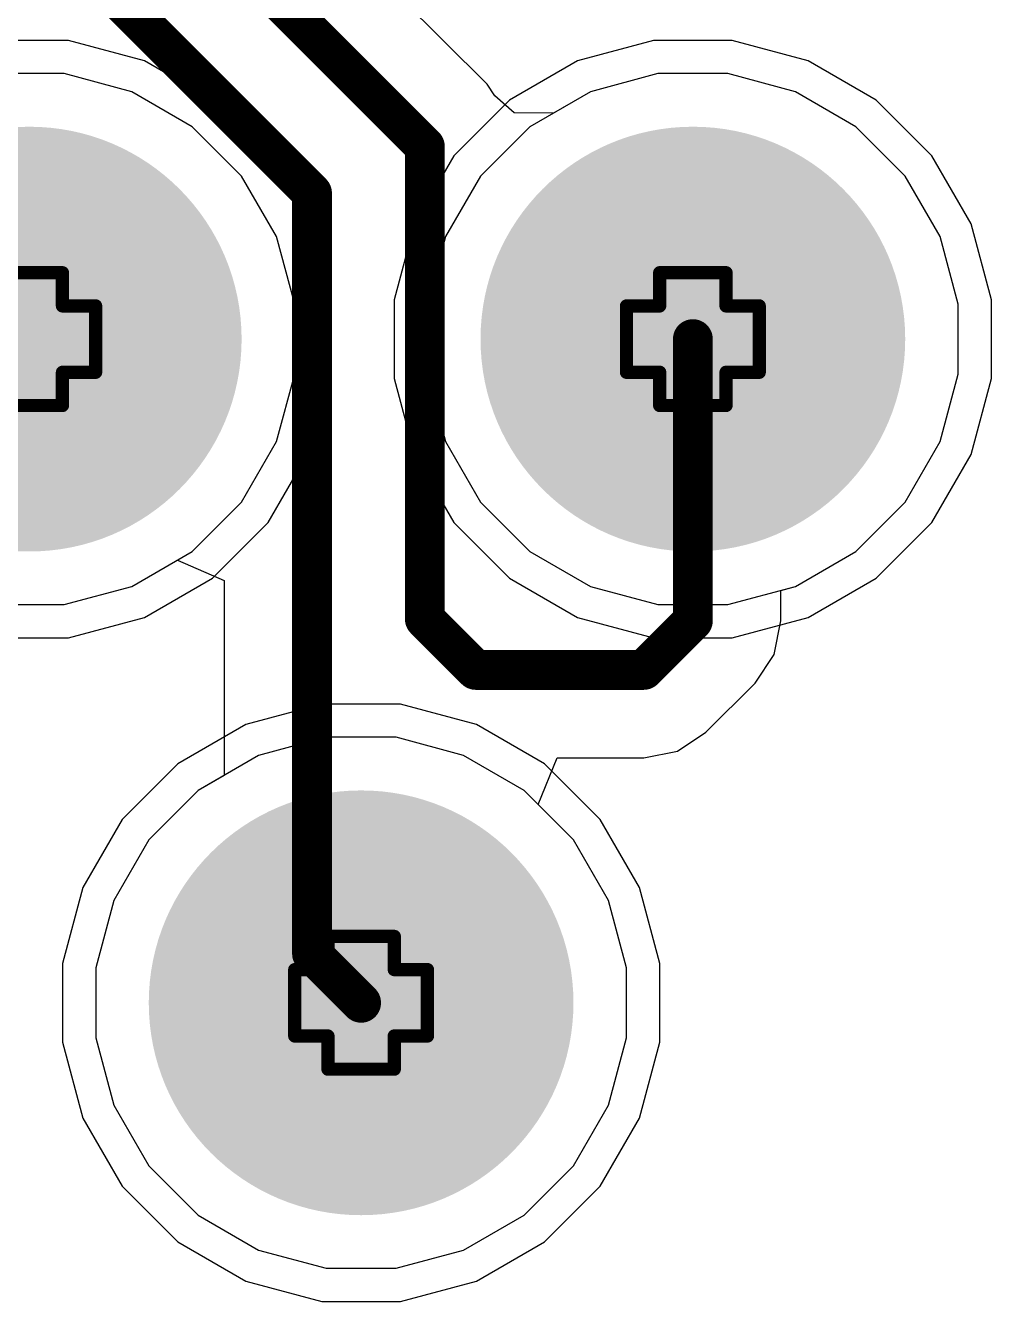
# Model space of a CAD drawing. Header units: inches. Extents: x 0 to 5379, y 0 to 5429.
# Drawn here: x 292.891 to 296.588, y 12.954 to 17.837 of the extents above; entities that cross this region are included whole.
import ezdxf

# ---------------------------------------------------------------- set-up
doc = ezdxf.new("R2010")
doc.units = ezdxf.units.IN
for name, color, linetype in [('Bottom Layer', 5, 'Continuous'), ('Bottom Solder', 6, 'Continuous'), ('Drill Drawing', 1, 'Continuous'), ('GND01', 16, 'Continuous'), ('GND02', 76, 'Continuous'), ('Multi-Layer', 9, 'Continuous'), ('Pad Holes', 156, 'Continuous'), ('PWR', 156, 'Continuous'), ('SIG 01', 90, 'Continuous'), ('Top Layer', 1, 'Continuous'), ('Top Solder', 216, 'Continuous')]:
    doc.layers.add(name, color=color, linetype=linetype)

# ---------------------------------------------------------------- blocks, each defined once
blk = doc.blocks.new('HC_RJ45_5622_1_6_Y_828')
at = {"layer": 'Bottom Layer'}
h = blk.add_hatch(color=5, dxfattribs=at)
edge = h.paths.add_edge_path()
edge.add_arc((1.9049, 4.4451), 0.762, 0, 360)
h = blk.add_hatch(color=5, dxfattribs=at)
edge = h.paths.add_edge_path()
edge.add_arc((4.445, 4.4451), 0.762, 0, 360)
h = blk.add_hatch(color=5, dxfattribs=at)
edge = h.paths.add_edge_path()
edge.add_arc((3.1751, 1.9051), 0.762, 0, 360)
at = {"layer": 'Bottom Solder'}
h = blk.add_hatch(color=6, dxfattribs=at)
edge = h.paths.add_edge_path()
edge.add_arc((1.9049, 4.4451), 0.8128, 0, 360)
h = blk.add_hatch(color=6, dxfattribs=at)
edge = h.paths.add_edge_path()
edge.add_arc((4.445, 4.4451), 0.8128, 0, 360)
h = blk.add_hatch(color=6, dxfattribs=at)
edge = h.paths.add_edge_path()
edge.add_arc((3.1751, 1.9051), 0.8128, 0, 360)
at = {"layer": 'GND01'}
h = blk.add_hatch(color=16, dxfattribs=at)
edge = h.paths.add_edge_path()
edge.add_arc((1.9049, 4.4451), 0.762, 0, 360)
h = blk.add_hatch(color=16, dxfattribs=at)
edge = h.paths.add_edge_path()
edge.add_arc((4.445, 4.4451), 0.762, 0, 360)
h = blk.add_hatch(color=16, dxfattribs=at)
edge = h.paths.add_edge_path()
edge.add_arc((3.1751, 1.9051), 0.762, 0, 360)
at = {"layer": 'GND02'}
h = blk.add_hatch(color=76, dxfattribs=at)
edge = h.paths.add_edge_path()
edge.add_arc((1.9049, 4.4451), 0.762, 0, 360)
h = blk.add_hatch(color=76, dxfattribs=at)
edge = h.paths.add_edge_path()
edge.add_arc((4.445, 4.4451), 0.762, 0, 360)
h = blk.add_hatch(color=76, dxfattribs=at)
edge = h.paths.add_edge_path()
edge.add_arc((3.1751, 1.9051), 0.762, 0, 360)
at = {"layer": 'Multi-Layer'}
h = blk.add_hatch(color=9, dxfattribs=at)
edge = h.paths.add_edge_path()
edge.add_arc((1.9049, 4.4451), 0.762, 0, 360)
h = blk.add_hatch(color=9, dxfattribs=at)
edge = h.paths.add_edge_path()
edge.add_arc((4.445, 4.4451), 0.762, 0, 360)
h = blk.add_hatch(color=9, dxfattribs=at)
edge = h.paths.add_edge_path()
edge.add_arc((3.1751, 1.9051), 0.762, 0, 360)
at = {"layer": 'Pad Holes'}
h = blk.add_hatch(color=7, dxfattribs=at)
edge = h.paths.add_edge_path()
edge.add_arc((1.9049, 4.4451), 0.5, 0, 360)
h = blk.add_hatch(color=7, dxfattribs=at)
edge = h.paths.add_edge_path()
edge.add_arc((4.445, 4.4451), 0.5, 0, 360)
h = blk.add_hatch(color=7, dxfattribs=at)
edge = h.paths.add_edge_path()
edge.add_arc((3.1751, 1.9051), 0.5, 0, 360)
at = {"layer": 'PWR'}
h = blk.add_hatch(color=156, dxfattribs=at)
edge = h.paths.add_edge_path()
edge.add_arc((1.9049, 4.4451), 0.762, 0, 360)
h = blk.add_hatch(color=156, dxfattribs=at)
edge = h.paths.add_edge_path()
edge.add_arc((4.445, 4.4451), 0.762, 0, 360)
h = blk.add_hatch(color=156, dxfattribs=at)
edge = h.paths.add_edge_path()
edge.add_arc((3.1751, 1.9051), 0.762, 0, 360)
at = {"layer": 'SIG 01'}
h = blk.add_hatch(color=90, dxfattribs=at)
edge = h.paths.add_edge_path()
edge.add_arc((1.9049, 4.4451), 0.762, 0, 360)
h = blk.add_hatch(color=90, dxfattribs=at)
edge = h.paths.add_edge_path()
edge.add_arc((4.445, 4.4451), 0.762, 0, 360)
h = blk.add_hatch(color=90, dxfattribs=at)
edge = h.paths.add_edge_path()
edge.add_arc((3.1751, 1.9051), 0.762, 0, 360)
at = {"layer": 'Top Layer'}
h = blk.add_hatch(color=1, dxfattribs=at)
edge = h.paths.add_edge_path()
edge.add_arc((1.9049, 4.4451), 0.762, 0, 360)
h = blk.add_hatch(color=1, dxfattribs=at)
edge = h.paths.add_edge_path()
edge.add_arc((4.445, 4.4451), 0.762, 0, 360)
h = blk.add_hatch(color=1, dxfattribs=at)
edge = h.paths.add_edge_path()
edge.add_arc((3.1751, 1.9051), 0.762, 0, 360)
at = {"layer": 'Top Solder'}
h = blk.add_hatch(color=216, dxfattribs=at)
edge = h.paths.add_edge_path()
edge.add_arc((1.9049, 4.4451), 0.8128, 0, 360)
h = blk.add_hatch(color=216, dxfattribs=at)
edge = h.paths.add_edge_path()
edge.add_arc((4.445, 4.4451), 0.8128, 0, 360)
h = blk.add_hatch(color=216, dxfattribs=at)
edge = h.paths.add_edge_path()
edge.add_arc((3.1751, 1.9051), 0.8128, 0, 360)

msp = doc.modelspace()

# ---------------------------------------------------------------- linework, layer by layer
at = {"layer": 'Bottom Layer'}
for p, q in [((293.0386, 17.6531), (292.7711, 17.6531)), ((293.297, 17.5838), (293.0386, 17.6531)), ((295.3113, 17.6531), (295.0528, 17.5838)), ((295.5788, 17.6531), (295.3113, 17.6531)), ((295.8372, 17.5838), (295.5788, 17.6531)), ((293.5287, 17.4501), (293.297, 17.5838)), ((295.0528, 17.5838), (294.8212, 17.4501)), ((296.0688, 17.4501), (295.8372, 17.5838)), ((293.7179, 17.2609), (293.5287, 17.4501)), ((294.8212, 17.4501), (294.632, 17.2609)), ((296.258, 17.2609), (296.0688, 17.4501)), ((293.8516, 17.0292), (293.7179, 17.2609)), ((294.632, 17.2609), (294.4982, 17.0292)), ((296.3918, 17.0292), (296.258, 17.2609)), ((293.9209, 16.7708), (293.8516, 17.0292)), ((294.4982, 17.0292), (294.429, 16.7708)), ((296.461, 16.7708), (296.3918, 17.0292)), ((293.9209, 16.5033), (293.9209, 16.7708)), ((294.429, 16.7708), (294.429, 16.5033)), ((296.461, 16.5033), (296.461, 16.7708)), ((293.8516, 16.2449), (293.9209, 16.5033)), ((294.429, 16.5033), (294.4982, 16.2449)), ((296.3918, 16.2449), (296.461, 16.5033)), ((293.7179, 16.0132), (293.8516, 16.2449)), ((294.4982, 16.2449), (294.632, 16.0132)), ((296.258, 16.0132), (296.3918, 16.2449)), ((293.5287, 15.8241), (293.7179, 16.0132)), ((294.632, 16.0132), (294.8212, 15.8241)), ((296.0688, 15.8241), (296.258, 16.0132)), ((293.297, 15.6903), (293.5287, 15.8241)), ((294.8212, 15.8241), (295.0528, 15.6903)), ((295.8372, 15.6903), (296.0688, 15.8241)), ((293.0386, 15.6211), (293.297, 15.6903)), ((295.0528, 15.6903), (295.3113, 15.6211)), ((295.5788, 15.6211), (295.8372, 15.6903)), ((292.7711, 15.6211), (293.0386, 15.6211)), ((295.3113, 15.6211), (295.5788, 15.6211)), ((294.0413, 15.1131), (293.7829, 15.0438)), ((294.3088, 15.1131), (294.0413, 15.1131)), ((294.5672, 15.0438), (294.3088, 15.1131)), ((293.7829, 15.0438), (293.5512, 14.9101)), ((294.7989, 14.9101), (294.5672, 15.0438)), ((293.5512, 14.9101), (293.3621, 14.7209)), ((294.9881, 14.7209), (294.7989, 14.9101)), ((293.3621, 14.7209), (293.2283, 14.4892)), ((295.1218, 14.4892), (294.9881, 14.7209)), ((293.2283, 14.4892), (293.1591, 14.2308)), ((295.1911, 14.2308), (295.1218, 14.4892)), ((293.1591, 14.2308), (293.1591, 13.9633)), ((295.1911, 13.9633), (295.1911, 14.2308)), ((293.1591, 13.9633), (293.2283, 13.7049)), ((295.1218, 13.7049), (295.1911, 13.9633)), ((293.2283, 13.7049), (293.3621, 13.4732)), ((294.9881, 13.4732), (295.1218, 13.7049)), ((293.3621, 13.4732), (293.5512, 13.2841)), ((294.7989, 13.2841), (294.9881, 13.4732)), ((293.5512, 13.2841), (293.7829, 13.1503)), ((294.5672, 13.1503), (294.7989, 13.2841)), ((293.7829, 13.1503), (294.0413, 13.0811)), ((294.3088, 13.0811), (294.5672, 13.1503)), ((294.0413, 13.0811), (294.3088, 13.0811))]:
    msp.add_line(p, q, dxfattribs=at)
at = {"layer": 'Drill Drawing'}
for points in [[(292.7779, 16.8911, 0.0508, 0.0508, 0), (293.0319, 16.8911, 0.0508, 0.0508, 0)], [(293.0319, 16.7641, 0.0508, 0.0508, 0), (293.0319, 16.8911, 0.0508, 0.0508, 0)], [(295.318, 16.7641, 0.0508, 0.0508, 0), (295.318, 16.8911, 0.0508, 0.0508, 0)], [(295.318, 16.8911, 0.0508, 0.0508, 0), (295.572, 16.8911, 0.0508, 0.0508, 0)], [(295.572, 16.7641, 0.0508, 0.0508, 0), (295.572, 16.8911, 0.0508, 0.0508, 0)], [(293.0319, 16.7641, 0.0508, 0.0508, 0), (293.1589, 16.7641, 0.0508, 0.0508, 0)], [(293.1589, 16.5101, 0.0508, 0.0508, 0), (293.1589, 16.7641, 0.0508, 0.0508, 0)], [(295.191, 16.5101, 0.0508, 0.0508, 0), (295.191, 16.7641, 0.0508, 0.0508, 0)], [(295.191, 16.7641, 0.0508, 0.0508, 0), (295.318, 16.7641, 0.0508, 0.0508, 0)], [(295.572, 16.7641, 0.0508, 0.0508, 0), (295.699, 16.7641, 0.0508, 0.0508, 0)], [(295.699, 16.5101, 0.0508, 0.0508, 0), (295.699, 16.7641, 0.0508, 0.0508, 0)], [(293.0319, 16.5101, 0.0508, 0.0508, 0), (293.1589, 16.5101, 0.0508, 0.0508, 0)], [(293.0319, 16.3831, 0.0508, 0.0508, 0), (293.0319, 16.5101, 0.0508, 0.0508, 0)], [(295.191, 16.5101, 0.0508, 0.0508, 0), (295.318, 16.5101, 0.0508, 0.0508, 0)], [(295.318, 16.3831, 0.0508, 0.0508, 0), (295.318, 16.5101, 0.0508, 0.0508, 0)], [(295.572, 16.5101, 0.0508, 0.0508, 0), (295.699, 16.5101, 0.0508, 0.0508, 0)], [(295.572, 16.3831, 0.0508, 0.0508, 0), (295.572, 16.5101, 0.0508, 0.0508, 0)], [(292.7779, 16.3831, 0.0508, 0.0508, 0), (293.0319, 16.3831, 0.0508, 0.0508, 0)], [(295.318, 16.3831, 0.0508, 0.0508, 0), (295.572, 16.3831, 0.0508, 0.0508, 0)], [(294.0481, 14.2241, 0.0508, 0.0508, 0), (294.0481, 14.3511, 0.0508, 0.0508, 0)], [(294.0481, 14.3511, 0.0508, 0.0508, 0), (294.3021, 14.3511, 0.0508, 0.0508, 0)], [(294.3021, 14.2241, 0.0508, 0.0508, 0), (294.3021, 14.3511, 0.0508, 0.0508, 0)], [(293.9211, 13.9701, 0.0508, 0.0508, 0), (293.9211, 14.2241, 0.0508, 0.0508, 0)], [(293.9211, 14.2241, 0.0508, 0.0508, 0), (294.0481, 14.2241, 0.0508, 0.0508, 0)], [(294.3021, 14.2241, 0.0508, 0.0508, 0), (294.4291, 14.2241, 0.0508, 0.0508, 0)], [(294.4291, 13.9701, 0.0508, 0.0508, 0), (294.4291, 14.2241, 0.0508, 0.0508, 0)], [(293.9211, 13.9701, 0.0508, 0.0508, 0), (294.0481, 13.9701, 0.0508, 0.0508, 0)], [(294.0481, 13.8431, 0.0508, 0.0508, 0), (294.0481, 13.9701, 0.0508, 0.0508, 0)], [(294.3021, 13.9701, 0.0508, 0.0508, 0), (294.4291, 13.9701, 0.0508, 0.0508, 0)], [(294.3021, 13.8431, 0.0508, 0.0508, 0), (294.3021, 13.9701, 0.0508, 0.0508, 0)], [(294.0481, 13.8431, 0.0508, 0.0508, 0), (294.3021, 13.8431, 0.0508, 0.0508, 0)]]:
    msp.add_lwpolyline(points, format="xyseb", dxfattribs=at)
for points in [[(293.0192, 16.8911, 0.0254, 0.0254, 1), (293.0446, 16.8911, 0.0254, 0.0254, 1)], [(293.0192, 16.8911, 0.0254, 0.0254, 1), (293.0446, 16.8911, 0.0254, 0.0254, 1)], [(295.3053, 16.8911, 0.0254, 0.0254, 1), (295.3307, 16.8911, 0.0254, 0.0254, 1)], [(295.3053, 16.8911, 0.0254, 0.0254, 1), (295.3307, 16.8911, 0.0254, 0.0254, 1)], [(295.5593, 16.8911, 0.0254, 0.0254, 1), (295.5847, 16.8911, 0.0254, 0.0254, 1)], [(295.5593, 16.8911, 0.0254, 0.0254, 1), (295.5847, 16.8911, 0.0254, 0.0254, 1)], [(293.0192, 16.7641, 0.0254, 0.0254, 1), (293.0446, 16.7641, 0.0254, 0.0254, 1)], [(293.0192, 16.7641, 0.0254, 0.0254, 1), (293.0446, 16.7641, 0.0254, 0.0254, 1)], [(293.1462, 16.7641, 0.0254, 0.0254, 1), (293.1716, 16.7641, 0.0254, 0.0254, 1)], [(293.1462, 16.7641, 0.0254, 0.0254, 1), (293.1716, 16.7641, 0.0254, 0.0254, 1)], [(295.1783, 16.7641, 0.0254, 0.0254, 1), (295.2037, 16.7641, 0.0254, 0.0254, 1)], [(295.1783, 16.7641, 0.0254, 0.0254, 1), (295.2037, 16.7641, 0.0254, 0.0254, 1)], [(295.3053, 16.7641, 0.0254, 0.0254, 1), (295.3307, 16.7641, 0.0254, 0.0254, 1)], [(295.3053, 16.7641, 0.0254, 0.0254, 1), (295.3307, 16.7641, 0.0254, 0.0254, 1)], [(295.5593, 16.7641, 0.0254, 0.0254, 1), (295.5847, 16.7641, 0.0254, 0.0254, 1)], [(295.5593, 16.7641, 0.0254, 0.0254, 1), (295.5847, 16.7641, 0.0254, 0.0254, 1)], [(295.6863, 16.7641, 0.0254, 0.0254, 1), (295.7117, 16.7641, 0.0254, 0.0254, 1)], [(295.6863, 16.7641, 0.0254, 0.0254, 1), (295.7117, 16.7641, 0.0254, 0.0254, 1)], [(293.0192, 16.5101, 0.0254, 0.0254, 1), (293.0446, 16.5101, 0.0254, 0.0254, 1)], [(293.0192, 16.5101, 0.0254, 0.0254, 1), (293.0446, 16.5101, 0.0254, 0.0254, 1)], [(293.1462, 16.5101, 0.0254, 0.0254, 1), (293.1716, 16.5101, 0.0254, 0.0254, 1)], [(293.1462, 16.5101, 0.0254, 0.0254, 1), (293.1716, 16.5101, 0.0254, 0.0254, 1)], [(295.1783, 16.5101, 0.0254, 0.0254, 1), (295.2037, 16.5101, 0.0254, 0.0254, 1)], [(295.1783, 16.5101, 0.0254, 0.0254, 1), (295.2037, 16.5101, 0.0254, 0.0254, 1)], [(295.3053, 16.5101, 0.0254, 0.0254, 1), (295.3307, 16.5101, 0.0254, 0.0254, 1)], [(295.3053, 16.5101, 0.0254, 0.0254, 1), (295.3307, 16.5101, 0.0254, 0.0254, 1)], [(295.5593, 16.5101, 0.0254, 0.0254, 1), (295.5847, 16.5101, 0.0254, 0.0254, 1)], [(295.5593, 16.5101, 0.0254, 0.0254, 1), (295.5847, 16.5101, 0.0254, 0.0254, 1)], [(295.6863, 16.5101, 0.0254, 0.0254, 1), (295.7117, 16.5101, 0.0254, 0.0254, 1)], [(295.6863, 16.5101, 0.0254, 0.0254, 1), (295.7117, 16.5101, 0.0254, 0.0254, 1)], [(293.0192, 16.3831, 0.0254, 0.0254, 1), (293.0446, 16.3831, 0.0254, 0.0254, 1)], [(293.0192, 16.3831, 0.0254, 0.0254, 1), (293.0446, 16.3831, 0.0254, 0.0254, 1)], [(295.3053, 16.3831, 0.0254, 0.0254, 1), (295.3307, 16.3831, 0.0254, 0.0254, 1)], [(295.3053, 16.3831, 0.0254, 0.0254, 1), (295.3307, 16.3831, 0.0254, 0.0254, 1)], [(295.5593, 16.3831, 0.0254, 0.0254, 1), (295.5847, 16.3831, 0.0254, 0.0254, 1)], [(295.5593, 16.3831, 0.0254, 0.0254, 1), (295.5847, 16.3831, 0.0254, 0.0254, 1)], [(294.0354, 14.3511, 0.0254, 0.0254, 1), (294.0608, 14.3511, 0.0254, 0.0254, 1)], [(294.0354, 14.3511, 0.0254, 0.0254, 1), (294.0608, 14.3511, 0.0254, 0.0254, 1)], [(294.2894, 14.3511, 0.0254, 0.0254, 1), (294.3148, 14.3511, 0.0254, 0.0254, 1)], [(294.2894, 14.3511, 0.0254, 0.0254, 1), (294.3148, 14.3511, 0.0254, 0.0254, 1)], [(293.9084, 14.2241, 0.0254, 0.0254, 1), (293.9338, 14.2241, 0.0254, 0.0254, 1)], [(293.9084, 14.2241, 0.0254, 0.0254, 1), (293.9338, 14.2241, 0.0254, 0.0254, 1)], [(294.0354, 14.2241, 0.0254, 0.0254, 1), (294.0608, 14.2241, 0.0254, 0.0254, 1)], [(294.0354, 14.2241, 0.0254, 0.0254, 1), (294.0608, 14.2241, 0.0254, 0.0254, 1)], [(294.2894, 14.2241, 0.0254, 0.0254, 1), (294.3148, 14.2241, 0.0254, 0.0254, 1)], [(294.2894, 14.2241, 0.0254, 0.0254, 1), (294.3148, 14.2241, 0.0254, 0.0254, 1)], [(294.4164, 14.2241, 0.0254, 0.0254, 1), (294.4418, 14.2241, 0.0254, 0.0254, 1)], [(294.4164, 14.2241, 0.0254, 0.0254, 1), (294.4418, 14.2241, 0.0254, 0.0254, 1)], [(293.9084, 13.9701, 0.0254, 0.0254, 1), (293.9338, 13.9701, 0.0254, 0.0254, 1)], [(293.9084, 13.9701, 0.0254, 0.0254, 1), (293.9338, 13.9701, 0.0254, 0.0254, 1)], [(294.0354, 13.9701, 0.0254, 0.0254, 1), (294.0608, 13.9701, 0.0254, 0.0254, 1)], [(294.0354, 13.9701, 0.0254, 0.0254, 1), (294.0608, 13.9701, 0.0254, 0.0254, 1)], [(294.2894, 13.9701, 0.0254, 0.0254, 1), (294.3148, 13.9701, 0.0254, 0.0254, 1)], [(294.2894, 13.9701, 0.0254, 0.0254, 1), (294.3148, 13.9701, 0.0254, 0.0254, 1)], [(294.4164, 13.9701, 0.0254, 0.0254, 1), (294.4418, 13.9701, 0.0254, 0.0254, 1)], [(294.4164, 13.9701, 0.0254, 0.0254, 1), (294.4418, 13.9701, 0.0254, 0.0254, 1)], [(294.0354, 13.8431, 0.0254, 0.0254, 1), (294.0608, 13.8431, 0.0254, 0.0254, 1)], [(294.0354, 13.8431, 0.0254, 0.0254, 1), (294.0608, 13.8431, 0.0254, 0.0254, 1)], [(294.2894, 13.8431, 0.0254, 0.0254, 1), (294.3148, 13.8431, 0.0254, 0.0254, 1)], [(294.2894, 13.8431, 0.0254, 0.0254, 1), (294.3148, 13.8431, 0.0254, 0.0254, 1)]]:
    msp.add_lwpolyline(points, format="xyseb", close=True, dxfattribs=at)
at = {"layer": 'GND01'}
for p, q in [((293.0386, 17.6531), (292.7711, 17.6531)), ((293.297, 17.5838), (293.0386, 17.6531)), ((295.3113, 17.6531), (295.0528, 17.5838)), ((295.5788, 17.6531), (295.3113, 17.6531)), ((295.8372, 17.5838), (295.5788, 17.6531)), ((293.5287, 17.4501), (293.297, 17.5838)), ((295.0528, 17.5838), (294.8212, 17.4501)), ((296.0688, 17.4501), (295.8372, 17.5838)), ((293.7179, 17.2609), (293.5287, 17.4501)), ((294.8212, 17.4501), (294.632, 17.2609)), ((296.258, 17.2609), (296.0688, 17.4501)), ((293.8516, 17.0292), (293.7179, 17.2609)), ((294.632, 17.2609), (294.4982, 17.0292)), ((296.3918, 17.0292), (296.258, 17.2609)), ((293.9209, 16.7708), (293.8516, 17.0292)), ((294.4982, 17.0292), (294.429, 16.7708)), ((296.461, 16.7708), (296.3918, 17.0292)), ((293.9209, 16.5033), (293.9209, 16.7708)), ((294.429, 16.7708), (294.429, 16.5033)), ((296.461, 16.5033), (296.461, 16.7708)), ((293.8516, 16.2449), (293.9209, 16.5033)), ((294.429, 16.5033), (294.4982, 16.2449)), ((296.3918, 16.2449), (296.461, 16.5033)), ((293.7179, 16.0132), (293.8516, 16.2449)), ((294.4982, 16.2449), (294.632, 16.0132)), ((296.258, 16.0132), (296.3918, 16.2449)), ((293.5287, 15.8241), (293.7179, 16.0132)), ((294.632, 16.0132), (294.8212, 15.8241)), ((296.0688, 15.8241), (296.258, 16.0132)), ((293.297, 15.6903), (293.5287, 15.8241)), ((294.8212, 15.8241), (295.0528, 15.6903)), ((295.8372, 15.6903), (296.0688, 15.8241)), ((293.0386, 15.6211), (293.297, 15.6903)), ((295.0528, 15.6903), (295.3113, 15.6211)), ((295.5788, 15.6211), (295.8372, 15.6903)), ((292.7711, 15.6211), (293.0386, 15.6211)), ((295.3113, 15.6211), (295.5788, 15.6211)), ((294.0413, 15.1131), (293.7829, 15.0438)), ((294.3088, 15.1131), (294.0413, 15.1131)), ((294.5672, 15.0438), (294.3088, 15.1131)), ((293.7829, 15.0438), (293.5512, 14.9101)), ((294.7989, 14.9101), (294.5672, 15.0438)), ((293.5512, 14.9101), (293.3621, 14.7209)), ((294.9881, 14.7209), (294.7989, 14.9101)), ((293.3621, 14.7209), (293.2283, 14.4892)), ((295.1218, 14.4892), (294.9881, 14.7209)), ((293.2283, 14.4892), (293.1591, 14.2308)), ((295.1911, 14.2308), (295.1218, 14.4892)), ((293.1591, 14.2308), (293.1591, 13.9633)), ((295.1911, 13.9633), (295.1911, 14.2308)), ((293.1591, 13.9633), (293.2283, 13.7049)), ((295.1218, 13.7049), (295.1911, 13.9633)), ((293.2283, 13.7049), (293.3621, 13.4732)), ((294.9881, 13.4732), (295.1218, 13.7049)), ((293.3621, 13.4732), (293.5512, 13.2841)), ((294.7989, 13.2841), (294.9881, 13.4732)), ((293.5512, 13.2841), (293.7829, 13.1503)), ((294.5672, 13.1503), (294.7989, 13.2841)), ((293.7829, 13.1503), (294.0413, 13.0811)), ((294.3088, 13.0811), (294.5672, 13.1503)), ((294.0413, 13.0811), (294.3088, 13.0811))]:
    msp.add_line(p, q, dxfattribs=at)
at = {"layer": 'GND02'}
for p, q in [((293.0386, 17.6531), (292.7711, 17.6531)), ((293.297, 17.5838), (293.0386, 17.6531)), ((295.3113, 17.6531), (295.0528, 17.5838)), ((295.5788, 17.6531), (295.3113, 17.6531)), ((295.8372, 17.5838), (295.5788, 17.6531)), ((293.5287, 17.4501), (293.297, 17.5838)), ((295.0528, 17.5838), (294.8212, 17.4501)), ((296.0688, 17.4501), (295.8372, 17.5838)), ((293.7179, 17.2609), (293.5287, 17.4501)), ((294.8212, 17.4501), (294.632, 17.2609)), ((296.258, 17.2609), (296.0688, 17.4501)), ((293.8516, 17.0292), (293.7179, 17.2609)), ((294.632, 17.2609), (294.4982, 17.0292)), ((296.3918, 17.0292), (296.258, 17.2609)), ((293.9209, 16.7708), (293.8516, 17.0292)), ((294.4982, 17.0292), (294.429, 16.7708)), ((296.461, 16.7708), (296.3918, 17.0292)), ((293.9209, 16.5033), (293.9209, 16.7708)), ((294.429, 16.7708), (294.429, 16.5033)), ((296.461, 16.5033), (296.461, 16.7708)), ((293.8516, 16.2449), (293.9209, 16.5033)), ((294.429, 16.5033), (294.4982, 16.2449)), ((296.3918, 16.2449), (296.461, 16.5033)), ((293.7179, 16.0132), (293.8516, 16.2449)), ((294.4982, 16.2449), (294.632, 16.0132)), ((296.258, 16.0132), (296.3918, 16.2449)), ((293.5287, 15.8241), (293.7179, 16.0132)), ((294.632, 16.0132), (294.8212, 15.8241)), ((296.0688, 15.8241), (296.258, 16.0132)), ((293.297, 15.6903), (293.5287, 15.8241)), ((294.8212, 15.8241), (295.0528, 15.6903)), ((295.8372, 15.6903), (296.0688, 15.8241)), ((293.0386, 15.6211), (293.297, 15.6903)), ((295.0528, 15.6903), (295.3113, 15.6211)), ((295.5788, 15.6211), (295.8372, 15.6903)), ((292.7711, 15.6211), (293.0386, 15.6211)), ((295.3113, 15.6211), (295.5788, 15.6211)), ((294.0413, 15.1131), (293.7829, 15.0438)), ((294.3088, 15.1131), (294.0413, 15.1131)), ((294.5672, 15.0438), (294.3088, 15.1131)), ((293.7829, 15.0438), (293.5512, 14.9101)), ((294.7989, 14.9101), (294.5672, 15.0438)), ((293.5512, 14.9101), (293.3621, 14.7209)), ((294.9881, 14.7209), (294.7989, 14.9101)), ((293.3621, 14.7209), (293.2283, 14.4892)), ((295.1218, 14.4892), (294.9881, 14.7209)), ((293.2283, 14.4892), (293.1591, 14.2308)), ((295.1911, 14.2308), (295.1218, 14.4892)), ((293.1591, 14.2308), (293.1591, 13.9633)), ((295.1911, 13.9633), (295.1911, 14.2308)), ((293.1591, 13.9633), (293.2283, 13.7049)), ((295.1218, 13.7049), (295.1911, 13.9633)), ((293.2283, 13.7049), (293.3621, 13.4732)), ((294.9881, 13.4732), (295.1218, 13.7049)), ((293.3621, 13.4732), (293.5512, 13.2841)), ((294.7989, 13.2841), (294.9881, 13.4732)), ((293.5512, 13.2841), (293.7829, 13.1503)), ((294.5672, 13.1503), (294.7989, 13.2841)), ((293.7829, 13.1503), (294.0413, 13.0811)), ((294.3088, 13.0811), (294.5672, 13.1503)), ((294.0413, 13.0811), (294.3088, 13.0811))]:
    msp.add_line(p, q, dxfattribs=at)
at = {"layer": 'PWR'}
for p, q in [((293.0386, 17.6531), (292.7711, 17.6531)), ((293.297, 17.5838), (293.0386, 17.6531)), ((295.3113, 17.6531), (295.0528, 17.5838)), ((295.5788, 17.6531), (295.3113, 17.6531)), ((295.8372, 17.5838), (295.5788, 17.6531)), ((293.5287, 17.4501), (293.297, 17.5838)), ((295.0528, 17.5838), (294.8212, 17.4501)), ((296.0688, 17.4501), (295.8372, 17.5838)), ((293.7179, 17.2609), (293.5287, 17.4501)), ((294.8212, 17.4501), (294.632, 17.2609)), ((296.258, 17.2609), (296.0688, 17.4501)), ((293.8516, 17.0292), (293.7179, 17.2609)), ((294.632, 17.2609), (294.4982, 17.0292)), ((296.3918, 17.0292), (296.258, 17.2609)), ((293.9209, 16.7708), (293.8516, 17.0292)), ((294.4982, 17.0292), (294.429, 16.7708)), ((296.461, 16.7708), (296.3918, 17.0292)), ((293.9209, 16.5033), (293.9209, 16.7708)), ((294.429, 16.7708), (294.429, 16.5033)), ((296.461, 16.5033), (296.461, 16.7708)), ((293.8516, 16.2449), (293.9209, 16.5033)), ((294.429, 16.5033), (294.4982, 16.2449)), ((296.3918, 16.2449), (296.461, 16.5033)), ((293.7179, 16.0132), (293.8516, 16.2449)), ((294.4982, 16.2449), (294.632, 16.0132)), ((296.258, 16.0132), (296.3918, 16.2449)), ((293.5287, 15.8241), (293.7179, 16.0132)), ((294.632, 16.0132), (294.8212, 15.8241)), ((296.0688, 15.8241), (296.258, 16.0132)), ((293.297, 15.6903), (293.5287, 15.8241)), ((294.8212, 15.8241), (295.0528, 15.6903)), ((295.8372, 15.6903), (296.0688, 15.8241)), ((293.0386, 15.6211), (293.297, 15.6903)), ((295.0528, 15.6903), (295.3113, 15.6211)), ((295.5788, 15.6211), (295.8372, 15.6903)), ((292.7711, 15.6211), (293.0386, 15.6211)), ((295.3113, 15.6211), (295.5788, 15.6211)), ((294.0413, 15.1131), (293.7829, 15.0438)), ((294.3088, 15.1131), (294.0413, 15.1131)), ((294.5672, 15.0438), (294.3088, 15.1131)), ((293.7829, 15.0438), (293.5512, 14.9101)), ((294.7989, 14.9101), (294.5672, 15.0438)), ((293.5512, 14.9101), (293.3621, 14.7209)), ((294.9881, 14.7209), (294.7989, 14.9101)), ((293.3621, 14.7209), (293.2283, 14.4892)), ((295.1218, 14.4892), (294.9881, 14.7209)), ((293.2283, 14.4892), (293.1591, 14.2308)), ((295.1911, 14.2308), (295.1218, 14.4892)), ((293.1591, 14.2308), (293.1591, 13.9633)), ((295.1911, 13.9633), (295.1911, 14.2308)), ((293.1591, 13.9633), (293.2283, 13.7049)), ((295.1218, 13.7049), (295.1911, 13.9633)), ((293.2283, 13.7049), (293.3621, 13.4732)), ((294.9881, 13.4732), (295.1218, 13.7049)), ((293.3621, 13.4732), (293.5512, 13.2841)), ((294.7989, 13.2841), (294.9881, 13.4732)), ((293.5512, 13.2841), (293.7829, 13.1503)), ((294.5672, 13.1503), (294.7989, 13.2841)), ((293.7829, 13.1503), (294.0413, 13.0811)), ((294.3088, 13.0811), (294.5672, 13.1503)), ((294.0413, 13.0811), (294.3088, 13.0811))]:
    msp.add_line(p, q, dxfattribs=at)
at = {"layer": 'SIG 01'}
for p, q in [((293.0554, 17.7801), (292.7544, 17.7801)), ((293.3461, 17.7022), (293.0554, 17.7801)), ((295.2945, 17.7801), (295.0038, 17.7022)), ((295.5955, 17.7801), (295.2945, 17.7801)), ((295.8862, 17.7022), (295.5955, 17.7801)), ((293.6067, 17.5517), (293.3461, 17.7022)), ((295.0038, 17.7022), (294.7432, 17.5517)), ((296.1468, 17.5517), (295.8862, 17.7022)), ((293.8195, 17.3389), (293.6067, 17.5517)), ((294.7432, 17.5517), (294.5304, 17.3389)), ((296.3596, 17.3389), (296.1468, 17.5517)), ((293.97, 17.0782), (293.8195, 17.3389)), ((294.5304, 17.3389), (294.3799, 17.0782)), ((296.5101, 17.0782), (296.3596, 17.3389)), ((294.0479, 16.7875), (293.97, 17.0782)), ((294.3799, 17.0782), (294.302, 16.7875)), ((296.588, 16.7875), (296.5101, 17.0782)), ((294.0479, 16.4866), (294.0479, 16.7875)), ((294.302, 16.7875), (294.302, 16.4866)), ((296.588, 16.4866), (296.588, 16.7875)), ((293.97, 16.1959), (294.0479, 16.4866)), ((294.302, 16.4866), (294.3799, 16.1959)), ((296.5101, 16.1959), (296.588, 16.4866)), ((293.8195, 15.9352), (293.97, 16.1959)), ((294.3799, 16.1959), (294.5304, 15.9352)), ((296.3596, 15.9352), (296.5101, 16.1959)), ((293.6067, 15.7224), (293.8195, 15.9352)), ((294.5304, 15.9352), (294.7432, 15.7224)), ((296.1468, 15.7224), (296.3596, 15.9352)), ((293.3461, 15.572), (293.6067, 15.7224)), ((294.7432, 15.7224), (295.0038, 15.572)), ((295.8862, 15.572), (296.1468, 15.7224)), ((293.0554, 15.4941), (293.3461, 15.572)), ((295.0038, 15.572), (295.2945, 15.4941)), ((295.5955, 15.4941), (295.8862, 15.572)), ((292.7544, 15.4941), (293.0554, 15.4941)), ((295.2945, 15.4941), (295.5955, 15.4941)), ((294.0246, 15.2401), (293.7339, 15.1622)), ((294.3256, 15.2401), (294.0246, 15.2401)), ((294.6163, 15.1622), (294.3256, 15.2401)), ((293.7339, 15.1622), (293.4733, 15.0117)), ((294.8769, 15.0117), (294.6163, 15.1622)), ((293.4733, 15.0117), (293.2605, 14.7989)), ((295.0897, 14.7989), (294.8769, 15.0117)), ((293.2605, 14.7989), (293.11, 14.5382)), ((295.2402, 14.5382), (295.0897, 14.7989)), ((293.11, 14.5382), (293.0321, 14.2475)), ((295.3181, 14.2475), (295.2402, 14.5382)), ((293.0321, 14.2475), (293.0321, 13.9466)), ((295.3181, 13.9466), (295.3181, 14.2475)), ((293.0321, 13.9466), (293.11, 13.6559)), ((295.2402, 13.6559), (295.3181, 13.9466)), ((293.11, 13.6559), (293.2605, 13.3952)), ((295.0897, 13.3952), (295.2402, 13.6559)), ((293.2605, 13.3952), (293.4733, 13.1824)), ((294.8769, 13.1824), (295.0897, 13.3952)), ((293.4733, 13.1824), (293.7339, 13.032)), ((294.6163, 13.032), (294.8769, 13.1824)), ((293.7339, 13.032), (294.0246, 12.9541)), ((294.3256, 12.9541), (294.6163, 13.032)), ((294.0246, 12.9541), (294.3256, 12.9541))]:
    msp.add_line(p, q, dxfattribs=at)
at = {"layer": 'Top Layer'}
for p, q in [((294.657, 17.6127), (293.7498, 18.52)), ((295.3113, 17.6531), (295.0528, 17.5838)), ((295.5788, 17.6531), (295.3113, 17.6531)), ((295.8372, 17.5838), (295.5788, 17.6531)), ((294.6872, 17.5675), (294.657, 17.6127)), ((295.0528, 17.5838), (294.9115, 17.5022)), ((296.0688, 17.4501), (295.8372, 17.5838)), ((294.7605, 17.5033), (294.6872, 17.5675)), ((294.9115, 17.5022), (294.7605, 17.5033)), ((296.258, 17.2609), (296.0688, 17.4501)), ((296.3918, 17.0292), (296.258, 17.2609)), ((296.461, 16.7708), (296.3918, 17.0292)), ((296.461, 16.5033), (296.461, 16.7708)), ((296.3918, 16.2449), (296.461, 16.5033)), ((296.258, 16.0132), (296.3918, 16.2449)), ((296.0688, 15.8241), (296.258, 16.0132)), ((295.8372, 15.6903), (296.0688, 15.8241)), ((293.297, 15.6903), (293.4727, 15.7917)), ((293.4727, 15.7917), (293.6505, 15.7129)), ((293.0386, 15.6211), (293.297, 15.6903)), ((293.6505, 15.7129), (293.6505, 14.9674)), ((295.7817, 15.6754), (295.8372, 15.6903)), ((295.7817, 15.5591), (295.7817, 15.6754)), ((292.7711, 15.6211), (293.0386, 15.6211)), ((295.7561, 15.4303), (295.7817, 15.5591)), ((295.6831, 15.321), (295.7561, 15.4303)), ((295.4949, 15.1329), (295.6831, 15.321)), ((295.3857, 15.0599), (295.4949, 15.1329)), ((295.2569, 15.0343), (295.3857, 15.0599)), ((294.8525, 14.8565), (294.9261, 15.0343)), ((294.9261, 15.0343), (295.2569, 15.0343)), ((293.6505, 14.9674), (293.5512, 14.9101)), ((293.5512, 14.9101), (293.3621, 14.7209)), ((294.9881, 14.7209), (294.8525, 14.8565)), ((293.3621, 14.7209), (293.2283, 14.4892)), ((295.1218, 14.4892), (294.9881, 14.7209)), ((293.2283, 14.4892), (293.1591, 14.2308)), ((295.1911, 14.2308), (295.1218, 14.4892)), ((293.1591, 14.2308), (293.1591, 13.9633)), ((295.1911, 13.9633), (295.1911, 14.2308)), ((293.1591, 13.9633), (293.2283, 13.7049)), ((295.1218, 13.7049), (295.1911, 13.9633)), ((293.2283, 13.7049), (293.3621, 13.4732)), ((294.9881, 13.4732), (295.1218, 13.7049)), ((293.3621, 13.4732), (293.5512, 13.2841)), ((294.7989, 13.2841), (294.9881, 13.4732)), ((293.5512, 13.2841), (293.7829, 13.1503)), ((294.5672, 13.1503), (294.7989, 13.2841)), ((293.7829, 13.1503), (294.0413, 13.0811)), ((294.3088, 13.0811), (294.5672, 13.1503)), ((294.0413, 13.0811), (294.3088, 13.0811))]:
    msp.add_line(p, q, dxfattribs=at)
for points in [[(293.4131, 18.3805, 0.1524, 0.1524, 0), (294.419, 17.3746, 0.1524, 0.1524, 0)], [(292.9813, 18.2017, 0.1524, 0.1524, 0), (293.9872, 17.1958, 0.1524, 0.1524, 0)], [(294.419, 15.5658, 0.1524, 0.1524, 0), (294.419, 17.3746, 0.1524, 0.1524, 0)], [(293.9872, 14.285, 0.1524, 0.1524, 0), (293.9872, 17.1958, 0.1524, 0.1524, 0)], [(295.445, 15.5591, 0.1524, 0.1524, 0), (295.445, 16.6371, 0.1524, 0.1524, 0)], [(294.419, 15.5658, 0.1524, 0.1524, 0), (294.6138, 15.371, 0.1524, 0.1524, 0)], [(295.2569, 15.371, 0.1524, 0.1524, 0), (295.445, 15.5591, 0.1524, 0.1524, 0)], [(294.6138, 15.371, 0.1524, 0.1524, 0), (295.2569, 15.371, 0.1524, 0.1524, 0)], [(293.9872, 14.285, 0.1524, 0.1524, 0), (294.1751, 14.0971, 0.1524, 0.1524, 0)]]:
    msp.add_lwpolyline(points, format="xyseb", dxfattribs=at)
for points in [[(294.3809, 17.3746, 0.0762, 0.0762, 1), (294.4571, 17.3746, 0.0762, 0.0762, 1)], [(294.3809, 17.3746, 0.0762, 0.0762, 1), (294.4571, 17.3746, 0.0762, 0.0762, 1)], [(293.9491, 17.1958, 0.0762, 0.0762, 1), (294.0253, 17.1958, 0.0762, 0.0762, 1)], [(293.9491, 17.1958, 0.0762, 0.0762, 1), (294.0253, 17.1958, 0.0762, 0.0762, 1)], [(295.4069, 16.6371, 0.0762, 0.0762, 1), (295.4831, 16.6371, 0.0762, 0.0762, 1)], [(294.3809, 15.5658, 0.0762, 0.0762, 1), (294.4571, 15.5658, 0.0762, 0.0762, 1)], [(294.3809, 15.5658, 0.0762, 0.0762, 1), (294.4571, 15.5658, 0.0762, 0.0762, 1)], [(295.4069, 15.5591, 0.0762, 0.0762, 1), (295.4831, 15.5591, 0.0762, 0.0762, 1)], [(295.4069, 15.5591, 0.0762, 0.0762, 1), (295.4831, 15.5591, 0.0762, 0.0762, 1)], [(294.5757, 15.371, 0.0762, 0.0762, 1), (294.6519, 15.371, 0.0762, 0.0762, 1)], [(294.5757, 15.371, 0.0762, 0.0762, 1), (294.6519, 15.371, 0.0762, 0.0762, 1)], [(295.2188, 15.371, 0.0762, 0.0762, 1), (295.295, 15.371, 0.0762, 0.0762, 1)], [(295.2188, 15.371, 0.0762, 0.0762, 1), (295.295, 15.371, 0.0762, 0.0762, 1)], [(293.9491, 14.285, 0.0762, 0.0762, 1), (294.0253, 14.285, 0.0762, 0.0762, 1)], [(293.9491, 14.285, 0.0762, 0.0762, 1), (294.0253, 14.285, 0.0762, 0.0762, 1)], [(294.137, 14.0971, 0.0762, 0.0762, 1), (294.2132, 14.0971, 0.0762, 0.0762, 1)]]:
    msp.add_lwpolyline(points, format="xyseb", close=True, dxfattribs=at)

# ---------------------------------------------------------------- block references
msp.add_blockref('HC_RJ45_5622_1_6_Y_828', (291, 12.192))

doc.saveas('drawing.dxf')
